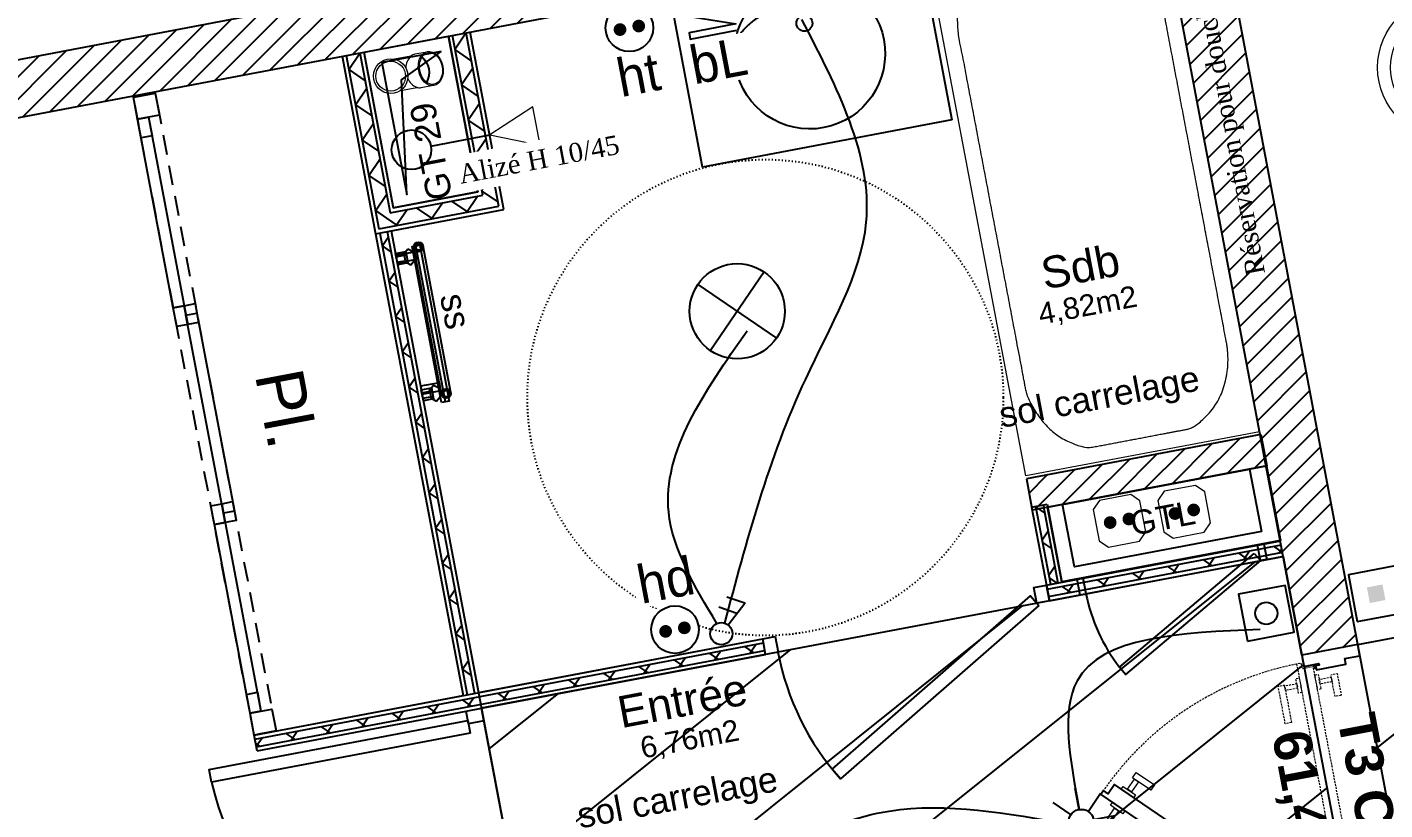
# Model space of a CAD drawing. Header units: centimetres. Extents: x 197412 to 267601, y -375791 to -305433.
# Drawn here: x 215397 to 219676, y -352221 to -349755 of the extents above; entities that cross this region are included whole.
import ezdxf

# ---------------------------------------------------------------- set-up
doc = ezdxf.new("R2010")
doc.units = ezdxf.units.CM
doc.linetypes.add('Style de ligne -16', pattern=[0.192476, 0.123031, -0.069444])
doc.linetypes.add('Style de ligne -5', pattern=[0.20828, 0.069425, -0.138855])
for name, color, linetype in [('3-BAT C-Niveau 0', 250, 'Continuous'), ('prlm-CHAUFF-CONV', 1, 'Continuous'), ('prlm-EAU-CHU', 42, 'Continuous'), ('prlm-GT', 242, 'Continuous'), ('prlm-MOD-PB', 123, 'Continuous'), ('prlm-VMC', 62, 'Continuous')]:
    doc.layers.add(name, color=color, linetype=linetype)
doc.layers.add('FAUX PLAFOND', color=9, linetype='Continuous', lineweight=25)
doc.layers.add('prlm-ELEC-CFO', color=1, linetype='Continuous', lineweight=25)
doc.styles.add('Geneva', font='arial.ttf')
doc.styles.add('Geneva (bold)', font='arialbd.ttf')
doc.styles.add('Helvetica', font='arial.ttf')
doc.styles.add('prlm-elec-cfo', font='comic.ttf', dxfattribs={"height": 12})
doc.styles.add('prlm-vmc', font='pala.ttf', dxfattribs={"height": 14})
doc.styles.get("Standard").update_dxf_attribs({"font": 'ARIALUNI.TTF', "height": 100})
pattern_1 = [(218.65981, (82441.66, 127994.64), (-199.24783, 287.75041), [])]
pattern_2 = [(45, (82627.55, 127994.637), (-31.2347524, 39.0434405), [])]

# ---------------------------------------------------------------- blocks, each defined once
blk = doc.blocks.new('xi.PCHT')
at = {"color": 0, "lineweight": 5}
blk.add_wipeout([(-7.5, -7.5), (7.5, -7.5), (7.5, 7.5), (-7.5, 7.5)], dxfattribs=at).dxf.layer = 'prlm-ELEC-CFO'
at = {"layer": 'prlm-ELEC-CFO', "color": 0, "linetype": 'ByBlock', "lineweight": 5, "const_width": 2}
for points in [[(-4, 0, 1), (-2, 0, 1)], [(2, 0, 1), (4, 0, 1)]]:
    blk.add_lwpolyline(points, format="xyb", close=True, dxfattribs=at)
at = {"layer": 'prlm-ELEC-CFO', "color": 0, "linetype": 'ByBlock', "lineweight": -2}
blk.add_circle((0, 0), 7.5, dxfattribs=at)
blk = doc.blocks.new('xi.PCHD')
at = {"color": 0, "lineweight": 5}
blk.add_wipeout([(-7.5, -7.5), (7.5, -7.5), (7.5, 7.5), (-7.5, 7.5)], dxfattribs=at).dxf.layer = 'prlm-ELEC-CFO'
at = {"layer": 'prlm-ELEC-CFO', "color": 0, "linetype": 'ByBlock', "lineweight": 5, "const_width": 2}
for points in [[(-4, 0, 1), (-2, 0, 1)], [(2, 0, 1), (4, 0, 1)]]:
    blk.add_lwpolyline(points, format="xyb", close=True, dxfattribs=at)
at = {"layer": 'prlm-ELEC-CFO', "color": 0, "linetype": 'ByBlock', "lineweight": -2}
blk.add_circle((0, 0), 7.5, dxfattribs=at)
blk = doc.blocks.new('xi.DA')
at = {"layer": 'prlm-ELEC-CFO', "color": 0}
for points in [[(4.05, 1.39), (-1.17, 4.34)], [(0.61, -1.67), (7.04, 4.05), (1.81, 7.01)]]:
    blk.add_lwpolyline(points, dxfattribs=at)
blk.add_circle((-2, -4), 3.5, dxfattribs=at)
blk = doc.blocks.new('xi.PTCE')
at = {"layer": 'prlm-ELEC-CFO', "color": 0}
for points in [[(-10.61, 10.61), (10.61, -10.61)], [(10.61, 10.61), (-10.61, -10.61)]]:
    blk.add_lwpolyline(points, dxfattribs=at)
at = {"layer": 'prlm-ELEC-CFO', "color": 0, "linetype": 'ByBlock'}
blk.add_circle((0, 0), 15, dxfattribs=at)
blk = doc.blocks.new('xi.BL')
at = {"color": 0, "lineweight": 5}
blk.add_wipeout([(-7.5, -7.5), (7.5, -7.5), (7.5, 7.5), (-7.5, 7.5)], dxfattribs=at).dxf.layer = 'prlm-ELEC-CFO'
at = {"layer": 'prlm-ELEC-CFO', "lineweight": 5}
blk.add_hatch(color=0, dxfattribs=at).paths.add_polyline_path([(-3, 6), (-0.1, 3.7), (0, 0), (7.5, 7.5)])
at = {"layer": 'prlm-ELEC-CFO', "color": 0}
blk.add_lwpolyline([(0.95, 4.23), (-7.5, 0), (7.5, -5.5), (-7.5, -5.5), (-7.5, -7.5), (7.5, -7.5)], dxfattribs=at)
blk = doc.blocks.new('xi.PCGTL')
at = {"layer": 'prlm-ELEC-CFO', "color": 0, "lineweight": 0}
blk.add_lwpolyline([(-7.5, -5), (-5, -7.5), (5, -7.5), (7.5, -5), (7.5, 5), (5, 7.5), (-5, 7.5), (-7.5, 5)], close=True, dxfattribs=at)
at = {"layer": 'prlm-ELEC-CFO', "color": 0, "linetype": 'ByBlock', "lineweight": 5, "const_width": 2}
for points in [[(-4, 0, 1), (-2, 0, 1)], [(2, 0, 1), (4, 0, 1)]]:
    blk.add_lwpolyline(points, format="xyb", close=True, dxfattribs=at)
blk = doc.blocks.new('xi.BSO')
at = {"layer": 'prlm-ELEC-CFO', "lineweight": 5}
blk.add_hatch(color=0, dxfattribs=at).paths.add_polyline_path([(-2.5, -2.5), (2.5, -2.5), (2.5, 2.5), (-2.5, 2.5)])
at = {"layer": 'prlm-ELEC-CFO', "color": 0, "flags": 128}
blk.add_lwpolyline([(-7.5, -7.5), (7.5, -7.5), (7.5, 7.5), (-7.5, 7.5)], close=True, dxfattribs=at)
blk = doc.blocks.new('xi.BP')
at = {"layer": 'prlm-ELEC-CFO', "color": 0, "flags": 128}
blk.add_lwpolyline([(-7.5, -7.5), (7.5, -7.5), (7.5, 7.5), (-7.5, 7.5)], close=True, dxfattribs=at)
at = {"layer": 'prlm-ELEC-CFO', "color": 0}
blk.add_circle((0, 0), 3.5, dxfattribs=at)
blk = doc.blocks.new('xi.SPOT')
at = {"color": 0, "lineweight": 5}
blk.add_wipeout([(-4, 0), (-2.83, -2.83), (0, -4), (2.83, -2.83), (4, 0), (2.83, 2.83), (0, 4), (-2.83, 2.83)], dxfattribs=at).dxf.layer = 'prlm-ELEC-CFO'
at = {"layer": 'prlm-ELEC-CFO', "color": 0, "linetype": 'ByBlock', "lineweight": -2, "flags": 128}
for points in [[(0, 10.88), (0, 4)], [(-7.69, 7.69), (-2.83, 2.83)], [(7.69, 7.69), (2.83, 2.83)], [(-10.88, 0), (-4, 0)], [(4, 0), (10.88, 0)], [(-2.83, -2.83), (-7.69, -7.69)], [(0, -4), (0, -10.88)], [(2.83, -2.83), (7.69, -7.69)]]:
    blk.add_lwpolyline(points, dxfattribs=at)
at = {"layer": 'prlm-ELEC-CFO', "color": 0, "linetype": 'ByBlock', "lineweight": -2}
blk.add_circle((0, 0), 4, dxfattribs=at)
blk = doc.blocks.new('xi.lumD')
at = {"layer": 'prlm-ELEC-CFO', "color": 0, "linetype": 'ByBlock', "lineweight": 13}
for radius in [22.49, 18.39]:
    blk.add_circle((0, 0), radius, dxfattribs=at)
blk = doc.blocks.new('xi.cee1')
at = {"layer": 'prlm-EAU-CHU', "color": 0, "lineweight": 13}
for p, q in [((7.43, 5), (2.17, 5)), ((12.09, 5.34), (8.77, 5.34)), ((2.17, -5), (7.43, -5)), ((8.77, -5.34), (12.09, -5.34))]:
    blk.add_line(p, q, dxfattribs=at)
for radius in [5.45, 4.69]:
    blk.add_circle((0, 0), radius, dxfattribs=at)
for centre, radius, start, end in [((10.09, 0.78), 4.99, 122.4397, 169.5051), ((8.79, 2.49), 2.86, 90.508, 118.9381), ((6.35, 0), 5.87, 317.8112, 42.1667), ((6.14, 0), 6.3, 318.9248, 41.0752), ((10.09, -0.78), 4.99, 190.4949, 237.5603), ((8.79, -2.49), 2.86, 241.0619, 269.492)]:
    blk.add_arc(centre, radius, start, end, dxfattribs=at)
for centre, major_axis, ratio in [((12.84, 0), (0, -5.44), 0.708306), ((12.94, 0), (0, -5.05), 0.707331)]:
    blk.add_ellipse(centre, major_axis=major_axis, ratio=ratio, dxfattribs=at)
blk = doc.blocks.new('xi.be')
at = {"layer": 'prlm-VMC', "color": 0, "linetype": 'ByBlock', "lineweight": 5, "flags": 128}
blk.add_lwpolyline([(-6.17, -15), (6.17, -15), (0, 0)], close=True, dxfattribs=at)
at = {"layer": 'prlm-VMC', "color": 0, "linetype": 'ByBlock', "lineweight": 5}
blk.add_solid([(0, -1), (5.17, -14), (-5.17, -14), (0, -1)], dxfattribs=at)
blk = doc.blocks.new('xi.tsl-050-050')
at = {"layer": 'prlm-CHAUFF-CONV', "linetype": 'ByBlock', "lineweight": -2}
h = blk.add_hatch(color=0, dxfattribs=at)
edge = h.paths.add_edge_path()
edge.add_arc((-23.5, 7.5), 1.5, 0, 360)
edge = h.paths.add_edge_path(flags=17)
edge.add_arc((-23.5, 7.5), 1, 0, 360)
edge = h.paths.add_edge_path()
edge.add_arc((23.5, 7.5), 1.5, 0, 360)
edge = h.paths.add_edge_path(flags=17)
edge.add_arc((23.5, 7.5), 1, 0, 360)
at = {"layer": 'prlm-CHAUFF-CONV', "color": 0, "linetype": 'ByBlock', "lineweight": -2, "flags": 128}
for points in [[(23.5, 9), (-23.5, 9)], [(23.5, 6), (-23.5, 6)]]:
    blk.add_lwpolyline(points, dxfattribs=at)
at = {"layer": 'prlm-CHAUFF-CONV', "color": 0, "linetype": 'ByBlock', "lineweight": -2}
for points in [[(-19.73, 0), (-22.27, 0), (-22.27, 6), (-19.73, 6)], [(19.73, 0), (22.27, 0), (22.27, 6), (19.73, 6)]]:
    blk.add_lwpolyline(points, close=True, dxfattribs=at)
for centre, radius in [((-23.5, 7.5), 1.5), ((23.5, 7.5), 1.5), ((-23.5, 7.5), 1), ((23.5, 7.5), 1)]:
    blk.add_circle(centre, radius, dxfattribs=at)
blk = doc.blocks.new('Baignoire 175x75')
at = {"linetype": 'Continuous', "lineweight": 18, "flags": 128}
blk.add_lwpolyline([(0, 0), (170, 0), (170, -75), (0, -75)], close=True, dxfattribs=at)
at = {"linetype": 'Continuous', "lineweight": 18}
blk.add_ellipse((12.5, -37), major_axis=(2.5, 0), ratio=1, dxfattribs=at)
blk.add_open_spline([(140.1, -5), (146.77, -5), (158.33, -10.35), (165, -19.6), (165, -37.5), (165, -55.4), (158.33, -64.65), (146.77, -70), (85, -70), (23.23, -70), (11.67, -64.65), (5, -55.4), (5, -37.5), (5, -19.6), (11.67, -10.35), (23.23, -5), (83.33, -5), (140.1, -5)], degree=2, knots=[0, 0, 0, 0.017264, 0.034528, 0.051791, 0.150116, 0.16738, 0.184644, 0.201908, 0.504316, 0.52158, 0.538843, 0.556107, 0.654432, 0.671696, 0.68896, 0.706224, 1, 1, 1], dxfattribs=at)
blk = doc.blocks.new('Groupe-186-1')
at = {"linetype": 'Continuous', "flags": 128}
blk.add_lwpolyline([(13586.99, -47804.19), (13508.38, -47819.05), (13498.17, -47765.01), (13576.77, -47750.15)], close=True, dxfattribs=at)
at = {"linetype": 'Continuous'}
for centre, major_axis in [((13542.22, -47783.29), (-4.41, 23.34)), ((13538.43, -47763.81), (-1.47, -0.28)), ((13540.53, -47773.77), (-2.46, -0.46))]:
    blk.add_ellipse(centre, major_axis=major_axis, ratio=1, dxfattribs=at)
blk.add_open_spline([(13519.42, -47778.29), (13524.61, -47770.9), (13539.92, -47767.9), (13553.2, -47765.49), (13561.61, -47770.31)], degree=2, dxfattribs=at)
blk = doc.blocks.new('Groupe-187-1')
at = {"linetype": 'Style de ligne -16', "ltscale": 50.8, "flags": 128}
blk.add_lwpolyline([(13367.11, -47998.02), (13329.06, -47797.07), (13335.93, -47795.77), (13373.99, -47996.72)], close=True, dxfattribs=at)
at = {"linetype": 'Continuous', "flags": 128}
for points in [[(13330.36, -47803.95), (13329.06, -47797.07), (13335.93, -47795.77), (13337.24, -47802.65)], [(13341.61, -47863.38), (13330.36, -47803.95), (13333.8, -47803.3), (13345.05, -47862.73)], [(13331.48, -47809.87), (13330.36, -47803.95), (13333.8, -47803.3), (13334.92, -47809.22)], [(13342.74, -47869.31), (13341.61, -47863.38), (13345.05, -47862.73), (13346.17, -47868.66)], [(13346.17, -47868.66), (13345.05, -47862.73), (13348.49, -47862.08), (13349.61, -47868.01)], [(13357.43, -47928.09), (13345.61, -47865.7), (13349.05, -47865.04), (13360.87, -47927.44)], [(13354.55, -47931.71), (13353.43, -47925.78), (13356.87, -47925.13), (13357.99, -47931.05)], [(13357.99, -47931.05), (13356.87, -47925.13), (13360.31, -47924.48), (13361.43, -47930.4)], [(13365.81, -47991.14), (13354.55, -47931.71), (13357.99, -47931.05), (13369.25, -47990.49)], [(13365.81, -47991.14), (13364.69, -47985.22), (13368.12, -47984.56), (13369.25, -47990.49)], [(13367.11, -47998.02), (13365.81, -47991.14), (13372.69, -47989.84), (13373.99, -47996.72)]]:
    blk.add_lwpolyline(points, close=True, dxfattribs=at)
blk = doc.blocks.new('Groupe-195-1')
at = {"linetype": 'Continuous', "flags": 128}
for points in [[(13684.59, -47933.85), (13625.63, -47945.02), (13621.91, -47925.37), (13680.86, -47914.2)], [(13686.26, -47942.69), (13684.27, -47943.07), (13683.34, -47938.16), (13685.33, -47937.78)], [(13682.34, -47940.78), (13684.27, -47943.07), (13641.74, -47978.92), (13639.82, -47976.61)], [(13627.31, -47953.86), (13629.3, -47953.48), (13628.37, -47948.57), (13626.38, -47948.95)]]:
    blk.add_lwpolyline(points, close=True, dxfattribs=at)
at = {"linetype": 'Continuous'}
blk.add_arc((13684.15, -47942.43), 55.99, 191.3914, 217.656, dxfattribs=at)
at = {"insert": (13642.64, -47927.79), "char_height": 7.565, "attachment_point": 1, "rotation": 10.7236, "line_spacing_factor": 0.834288, "style": 'Helvetica'}
blk.add_mtext('GTL', dxfattribs=at)
at = {"flags": 1}
blk.add_attdef('GTL', (13621.91, -47978.92), '', height=0.018, dxfattribs=at)
blk = doc.blocks.new('Groupe-198-1')
at = {"linetype": 'Continuous'}
for p, q in [((13427.4, -47893.03), (13418.1, -47843.91)), ((13411.85, -47847.3), (13415.3, -47846.65)), ((13412.17, -47849.02), (13415.76, -47848.34)), ((13419.96, -47890.16), (13423.07, -47889.57)), ((13420.29, -47891.88), (13423.81, -47891.21))]:
    blk.add_line(p, q, dxfattribs=at)
at = {"linetype": 'Continuous', "flags": 128}
for points in [[(13412.34, -47849.88), (13411.66, -47846.3), (13414.89, -47845.68), (13415.57, -47849.27)], [(13415.52, -47844.9), (13414.26, -47846.47), (13414.76, -47848.96), (13416.52, -47849.89), (13417.78, -47848.32), (13417.28, -47845.83)], [(13426.19, -47893.26), (13416.89, -47844.13), (13419.3, -47843.68), (13428.61, -47892.8)], [(13420.45, -47892.74), (13419.79, -47889.23), (13422.98, -47888.62), (13423.64, -47892.13)], [(13424.6, -47892.83), (13425.87, -47891.26), (13425.37, -47888.77), (13423.61, -47887.84), (13422.34, -47889.4), (13422.84, -47891.9)]]:
    blk.add_lwpolyline(points, close=True, dxfattribs=at)
at = {"insert": (13434.54, -47863.69), "char_height": 7.993, "width": 24.9991, "attachment_point": 2, "rotation": 280.6809, "line_spacing_factor": 1.060906, "style": 'Geneva'}
blk.add_mtext('ss', dxfattribs=at)

msp = doc.modelspace()

# ---------------------------------------------------------------- hatches: boundary and pattern name
at = {"linetype": 'Continuous'}
h = msp.add_hatch(dxfattribs=at)
h.set_pattern_fill('02_ISOLANT', color=256, scale=10, angle=100.7236, style=0, pattern_type=2)
h.set_pattern_definition([(145.723595, (82441.66, 127994.64), (-45.054865, -66.106423), []), (235.723595, (82441.66, 127994.64), (-66.106423, 45.054865), [])])
h.paths.add_polyline_path([(216833, -350284.3), (216884.4, -350319.3), (216781, -349773.2), (216737.8, -349781.4)])
h = msp.add_hatch(dxfattribs=at)
h.set_pattern_fill('02_ISOLANT', color=256, scale=10, angle=-79.2764, style=0, pattern_type=2)
h.set_pattern_definition([(325.723595, (82441.66, 127994.64), (45.054865, 66.106423), []), (55.723595, (82441.66, 127994.64), (66.106423, -45.054865), [])])
h.paths.add_polyline_path([(216445.6, -349836.2), (216402.4, -349844.4), (216505.9, -350391), (216541, -350339.6)])
h = msp.add_hatch(dxfattribs=at)
h.set_pattern_fill('02_ISOLANT', color=256, scale=10, angle=10.7236, style=0, pattern_type=2)
h.set_pattern_definition([(55.723595, (82441.66, 127994.64), (-66.106423, 45.054865), []), (145.723595, (82441.66, 127994.64), (45.054865, 66.106423), [])])
h.paths.add_polyline_path([(216541, -350339.6), (216505.9, -350391), (216884.4, -350319.3), (216833, -350284.3)])
h = msp.add_hatch(dxfattribs=at)
h.set_pattern_fill('02_ISOLANT', color=256, scale=10, angle=-79.2764, style=0, pattern_type=2)
h.set_pattern_definition([(325.723595, (82441.66, 127994.64), (45.054865, 66.106423), []), (55.723595, (82441.66, 127994.64), (66.106423, -45.054865), [])])
h.paths.add_polyline_path([(216531.9, -350399.3), (216508.3, -350403.8), (216783.9, -351858.9), (216807.5, -351854.5)])
h = msp.add_hatch(dxfattribs=at)
h.set_pattern_fill('MURS MACONNERIE-2', color=256, scale=10, style=0, pattern_type=2)
h.set_pattern_definition([(45, (82627.55, 127994.637), (-31.2347524, 39.0434405), [])])
h.paths.add_polyline_path([(219304.5, -351137.3), (219286, -351039), (218546.6, -351178.7), (218565.1, -351277)])
h = msp.add_hatch(dxfattribs=at)
h.set_pattern_fill('02_ISOLANT', color=256, scale=10, angle=-79.2764, style=0, pattern_type=2)
h.set_pattern_definition([(325.723595, (82441.66, 127994.64), (45.054865, 66.106423), []), (55.723595, (82441.66, 127994.64), (66.106423, -45.054865), [])])
h.paths.add_polyline_path([(218599.5, -351260.3), (218575.9, -351264.8), (218622.5, -351510.7), (218646, -351506.2)])
h = msp.add_hatch(dxfattribs=at)
h.set_pattern_fill('02_ISOLANT', color=256, scale=10, angle=10.7236, style=0, pattern_type=2)
h.set_pattern_definition([(55.723595, (82441.66, 127994.64), (-66.106423, 45.054865), []), (145.723595, (82441.66, 127994.64), (45.054865, 66.106423), [])])
h.paths.add_polyline_path([(218612.1, -351525.9), (218616.6, -351549.5), (219355.1, -351409.6), (219350.7, -351386.1)])
h = msp.add_hatch(dxfattribs=at)
h.set_pattern_fill('02_ISOLANT', color=256, scale=10, angle=10.7236, style=0, pattern_type=2)
h.set_pattern_definition([(55.723595, (82441.66, 127994.64), (-66.106423, 45.054865), []), (145.723595, (82441.66, 127994.64), (45.054865, 66.106423), [])])
h.paths.add_polyline_path([(216115.3, -351998.8), (216119.7, -352022.4), (217722.5, -351718.8), (217718, -351695.3)])
h = msp.add_hatch(dxfattribs=at)
h.set_pattern_fill('02_ISOLANT', color=256, scale=10, angle=100.7237, style=0, pattern_type=2)
h.set_pattern_definition([(145.72374, (82441.66, 127994.64), (-45.054698, -66.106537), []), (235.72374, (82441.66, 127994.64), (-66.106537, 45.054698), [])])
h.paths.add_polyline_path([(216816.8, -351903.6), (216793.2, -351908.1), (216793.2, -351908.1), (216816.8, -351903.6)])
at = {"layer": '3-BAT C-Niveau 0'}
h = msp.add_hatch(dxfattribs=at)
h.set_pattern_fill('MURS MACONNERIE-2', color=256, scale=10, style=0, pattern_type=2)
h.set_pattern_definition(pattern_2)
h.paths.add_polyline_path([(219414.8, -351734.1), (219591.7, -351700.6), (218502.4, -345948.5), (218325.5, -345982)])
h = msp.add_hatch(dxfattribs=at)
h.set_pattern_fill('MURS MACONNERIE-2', color=256, scale=10, style=0, pattern_type=2)
h.set_pattern_definition(pattern_2)
h.paths.add_polyline_path([(212104.9, -350475), (212138.4, -350651.9), (218967.4, -349358.6), (218933.9, -349181.8)])
at = {"layer": 'FAUX PLAFOND'}
h = msp.add_hatch(dxfattribs=at)
h.set_pattern_fill('BA 13', color=256, scale=10, style=0, pattern_type=2)
h.set_pattern_definition(pattern_1)
h.paths.add_polyline_path([(219355.7, -351422.9), (219870, -354135.6), (218494.5, -354396.1), (218249.2, -353100.1), (218190.7, -353060.3), (218607.6, -355262.2), (217505.6, -355470.9), (217468.4, -355274.4), (216807.6, -355399.5), (216621.7, -354418), (217282.5, -354292.9), (216829.5, -351900.6), (216829.4, -351900.3)])
h = msp.add_hatch(dxfattribs=at)
h.set_pattern_fill('BA 13', color=256, scale=10, style=0, pattern_type=2)
h.set_pattern_definition(pattern_1)
h.paths.add_polyline_path([(220809.9, -351469.9), (221089.6, -352946.5), (219870.9, -353177.3), (219591.2, -351700.7)])

# ---------------------------------------------------------------- linework, layer by layer
at = {"linetype": 'Continuous'}
for p, q in [((216817.8, -350273.9), (216725, -349783.9)), ((216833, -350284.3), (216737.8, -349781.4)), ((216833, -350284.3), (216737.8, -349781.4)), ((216884.4, -350319.3), (216781, -349773.2)), ((216884.4, -350319.3), (216781, -349773.2)), ((216402.4, -349844.4), (216505.9, -350391)), ((216402.4, -349844.4), (216505.9, -350391)), ((216445.6, -349836.2), (216541, -350339.6)), ((216445.6, -349836.2), (216541, -350339.6)), ((216458.4, -349833.8), (216551.3, -350324.4)), ((216541, -350339.6), (216833, -350284.3)), ((216541, -350339.6), (216833, -350284.3)), ((216551.3, -350324.4), (216817.8, -350273.9)), ((216505.9, -350391), (216884.4, -350319.3)), ((216505.9, -350391), (216884.4, -350319.3)), ((216508.3, -350403.8), (216783.9, -351858.9)), ((216508.3, -350403.8), (216783.9, -351858.9)), ((216531.9, -350399.3), (216807.5, -351854.5)), ((216531.9, -350399.3), (216807.5, -351854.5)), ((216544.7, -350396.9), (216820.3, -351852)), ((219286, -351039), (218546.6, -351178.7)), ((219286, -351039), (219304.5, -351137.3)), ((219304.5, -351137.3), (218565.1, -351277)), ((218546.6, -351178.7), (218565.1, -351277)), ((218575.9, -351264.8), (218622.5, -351510.7)), ((218575.9, -351264.8), (218622.5, -351510.7)), ((218599.5, -351260.3), (218646, -351506.2)), ((218599.5, -351260.3), (218646, -351506.2)), ((218612.2, -351257.9), (218658.8, -351503.8)), ((218609.7, -351513.2), (219348.2, -351373.3)), ((218612.1, -351525.9), (219350.7, -351386.1)), ((218612.1, -351525.9), (219350.7, -351386.1)), ((218616.6, -351549.5), (219355.1, -351409.6)), ((218616.6, -351549.5), (219355.1, -351409.6)), ((216112.8, -351986), (217715.6, -351682.5)), ((216115.3, -351998.8), (217718, -351695.3)), ((216115.3, -351998.8), (217718, -351695.3)), ((216970.3, -352644.1), (216785.8, -351670)), ((216119.7, -352022.4), (217722.5, -351718.8)), ((216119.7, -352022.4), (217722.5, -351718.8)), ((216793.2, -351908.1), (216793.2, -351908.1)), ((216793.2, -351908.1), (216793.2, -351908.1)), ((216816.8, -351903.6), (216816.8, -351903.6)), ((216816.8, -351903.6), (216816.8, -351903.6)), ((216829.6, -351901.2), (216829.6, -351901.2))]:
    msp.add_line(p, q, dxfattribs=at)
at = {"linetype": 'Continuous', "lineweight": 25}
for p, q in [((216817.8, -350273.9), (216725, -349783.9)), ((216899.6, -350329.7), (216793.8, -349770.8)), ((216389.6, -349846.8), (216495.6, -350406.2)), ((216458.4, -349833.8), (216551.3, -350324.4)), ((216551.3, -350324.4), (216817.8, -350273.9)), ((216495.6, -350406.2), (216899.6, -350329.7)), ((216495.6, -350406.2), (216771.1, -351861.3)), ((216544.7, -350396.9), (216820.3, -351852)), ((218563.1, -351267.2), (218612.2, -351257.9)), ((218563.1, -351267.2), (218609.7, -351513.1)), ((218612.2, -351257.9), (218658.8, -351503.8)), ((218609.7, -351513.2), (219348.2, -351373.3)), ((218619, -351562.3), (219357.6, -351422.4)), ((218609.7, -351513.1), (218658.8, -351503.8)), ((218619, -351562.3), (218609.7, -351513.2)), ((216820.3, -351852), (217715.6, -351682.5)), ((217724.9, -351731.6), (217715.6, -351682.5)), ((216829.6, -351901.2), (217724.9, -351731.6)), ((216112.8, -351986), (216771.1, -351861.3)), ((216122.2, -352035.1), (216780.5, -351910.5)), ((216780.5, -351910.5), (216829.6, -351901.2)), ((216780.5, -351910.5), (216780.5, -351910.5)), ((216829.6, -351901.2), (216829.6, -351901.2)), ((216122.2, -352035.1), (216112.8, -351986))]:
    msp.add_line(p, q, dxfattribs=at)
at = {"linetype": 'Continuous', "lineweight": 18}
for p, q in [((219286, -351039), (218546.6, -351178.7)), ((219304.5, -351137.3), (218565.1, -351277))]:
    msp.add_line(p, q, dxfattribs=at)
at = {"linetype": 'Continuous', "flags": 128}
for points in [[(216702.6, -349831.4), (216515.3, -349866.9), (216594.1, -350282.8), (216577.4, -349920.6)], [(218619, -351562.3), (218579.7, -351569.7), (218570.4, -351520.6), (218609.7, -351513.2)], [(218586.3, -351577.3), (217961, -352123.1), (217934.7, -352092.9), (218560, -351547.1)], [(217764.2, -351724.2), (217724.9, -351731.6), (217715.6, -351682.5), (217754.9, -351675)], [(219414.4, -351734.2), (219421, -351769.2), (219468.2, -351760.3), (219469.2, -351765.1), (219458.3, -351767.2), (219460.7, -351780), (219554, -351762.3), (219550.7, -351744.7), (219597.8, -351735.7), (219591.2, -351700.7)], [(216787.9, -351949.8), (216780.5, -351910.5), (216829.6, -351901.2), (216837, -351940.5)], [(216793.5, -351979.2), (215978, -352133.7), (215970.5, -352094.4), (216786, -351939.9)], [(219571.3, -352711.5), (219579.7, -352699.1), (219565, -352689.1), (219584.7, -352660.2), (218823.9, -352141.7), (218804.2, -352170.6), (218789.5, -352160.6), (218781.1, -352173)]]:
    msp.add_lwpolyline(points, close=True, dxfattribs=at)
at = {"linetype": 'Style de ligne -16', "lineweight": 18, "ltscale": 50.8, "flags": 128}
for points in [[(219576.3, -352701.7), (219591, -352698.9), (219587.7, -352681.5), (219622.1, -352674.9), (219450.8, -351770.3), (219416.4, -351776.9), (219413.1, -351759.4), (219398.4, -351762.2)], [(219475.2, -351840.5), (219464.5, -351842.6), (219455.7, -351796.4), (219466.4, -351794.4)], [(219539.1, -351860.5), (219519.5, -351864.2), (219506.4, -351795.4), (219526.1, -351791.7)], [(219382.3, -351946.2), (219362.6, -351949.9), (219340.3, -351832), (219360, -351828.3)], [(219401.7, -351838.2), (219363.2, -351845.4), (219360.5, -351830.7), (219398.9, -351823.4)], [(219415.3, -351851.9), (219404.7, -351853.9), (219395.9, -351807.7), (219406.6, -351805.7)], [(219510.6, -351817.5), (219472.2, -351824.8), (219469.4, -351810.1), (219507.8, -351802.8)]]:
    msp.add_lwpolyline(points, close=True, dxfattribs=at)
at = {"linetype": 'Continuous', "lineweight": 18, "flags": 128}
for points in [[(219467.4, -351761.2), (219452.6, -351764), (219451.5, -351765.6), (219452.8, -351772.3), (219457.7, -351775.7), (219458.9, -351775.4), (219457.2, -351766.4), (219468, -351764.3)], [(218899.6, -352132.7), (218877.6, -352165.1), (218865.2, -352156.6), (218887.2, -352124.3)], [(218950.1, -352142.9), (218938.9, -352159.5), (218881, -352120.1), (218892.3, -352103.5)], [(218890.8, -352174.1), (218884.7, -352183.1), (218845.8, -352156.6), (218852, -352147.6)], [(218802.7, -352248.2), (218824.8, -352215.9), (218837.2, -352224.3), (218815.1, -352256.7)], [(218811.6, -352206.9), (218817.7, -352197.9), (218856.5, -352224.4), (218850.4, -352233.4)]]:
    msp.add_lwpolyline(points, close=True, dxfattribs=at)
at = {"linetype": 'Style de ligne -5', "ltscale": 50.8}
msp.add_circle((217723.9, -350922.2), 750, dxfattribs=at)
at = {"linetype": 'Continuous'}
for centre, start, end in [((218579.7, -351569.7), 190.7236, 221.8067), ((216787.9, -351949.8), 192.7934, 280.7237)]:
    msp.add_arc(centre, 830.5, start, end, dxfattribs=at)
at = {"linetype": 'Style de ligne -16', "lineweight": 18, "ltscale": 50.8}
msp.add_arc((219585.6, -352712.7), 968.8, 101.1435, 145.2564, dxfattribs=at)
at = {"layer": '3-BAT C-Niveau 0'}
for p, q in [((219591.7, -351700.6), (218502.4, -345948.5)), ((219591.7, -351700.6), (218502.4, -345948.5)), ((219414.8, -351734.1), (218325.5, -345982)), ((212104.9, -350475), (218933.9, -349181.8)), ((212104.9, -350475), (218933.9, -349181.8)), ((219414.8, -351734.1), (218945, -349253.1)), ((212138.4, -350651.9), (218967.4, -349358.6)), ((212138.4, -350651.9), (218967.4, -349358.6)), ((219591.7, -351700.6), (219414.8, -351734.1))]:
    msp.add_line(p, q, dxfattribs=at)
at = {"layer": '3-BAT C-Niveau 0', "ltscale": 50.8}
msp.add_line((216829.4, -351900.3), (219355.7, -351422.9), dxfattribs=at)
at = {"layer": '3-BAT C-Niveau 0', "ltscale": 50.8, "flags": 128}
msp.add_lwpolyline([(219355.7, -351422.9), (219870, -354135.6), (218494.5, -354396.1), (218249.2, -353100.1), (218190.7, -353060.3), (218607.6, -355262.2), (217505.6, -355470.9), (217468.4, -355274.4), (216807.6, -355399.5), (216621.7, -354418), (217282.5, -354292.9), (216829.5, -351900.6)], dxfattribs=at)
msp.add_lwpolyline([(220809.9, -351469.9), (221089.6, -352946.5), (219870.9, -353177.3), (219591.2, -351700.7)], close=True, dxfattribs=at)
at = {"layer": 'prlm-ELEC-CFO'}
msp.add_lwpolyline([(218613.5, -351268.1), (219303.1, -351137.5), (219347.6, -351372.7), (218658.1, -351503.3)], close=True, dxfattribs=at)
for points in [[(217596.1, -351633.3), (217851.3, -350864), (218042, -350370.1), (217838.7, -349730.4)], [(219283.9, -351653.1), (218706.3, -351815.3), (218713, -352220.1)], [(216645.3, -353087.4), (216217.5, -352698.4), (214678.1, -352707.3), (214443.4, -351954.2)], [(217527.8, -352485.2), (218114.3, -352225.2), (218680.1, -352267)]]:
    msp.add_spline(points, degree=3, dxfattribs=at)
at = {"layer": 'prlm-GT', "ltscale": 50}
msp.add_lwpolyline([(216459, -349833.7), (216724.9, -349783.3), (216817.8, -350273.9), (216551.9, -350324.3)], close=True, dxfattribs=at)
at = {"layer": 'prlm-VMC'}
msp.add_lwpolyline([(216670, -350129.7), (216855.1, -350094.7)], dxfattribs=at)
msp.add_circle((216608.6, -350141.4), 62.5, dxfattribs=at)

# ---------------------------------------------------------------- block references
at = {"xscale": 10, "yscale": 10, "zscale": 10, "rotation": 280.723594743867}
msp.add_blockref('Baignoire 175x75', (218965.1, -349359.4), dxfattribs=at)
at = {"xscale": 10, "yscale": 10, "zscale": 10}
for name in ['Groupe-186-1', 'Groupe-187-1', 'Groupe-198-1', 'Groupe-195-1']:
    msp.add_blockref(name, (82441.7, 127994.6), dxfattribs=at)
at = {"layer": 'prlm-CHAUFF-CONV', "xscale": 10, "yscale": 10, "zscale": 10, "rotation": 280.7235947438919}
msp.add_blockref('xi.tsl-050-050', (216600.7, -350692.6), dxfattribs=at)
at = {"layer": 'prlm-EAU-CHU', "xscale": 10, "yscale": 10, "zscale": 10, "rotation": 10.72360141139303}
msp.add_blockref('xi.cee1', (216543, -349909.4), dxfattribs=at)
at = {"layer": 'prlm-ELEC-CFO', "xscale": 10, "yscale": 10, "zscale": 10, "rotation": 10.72360141139323}
for name, p in [('xi.lumD', (219878.4, -349882.3)), ('xi.PTCE', (217635.3, -350650.2)), ('xi.PCGTL', (219044.4, -351282)), ('xi.PCGTL', (218840.2, -351310.5)), ('xi.BSO', (219649.1, -351540.4)), ('xi.BP', (219302.8, -351601.9))]:
    msp.add_blockref(name, p, dxfattribs=at)
at = {"layer": 'prlm-VMC', "xscale": 10, "yscale": 10, "zscale": 10, "rotation": 100.7236014113927}
msp.add_blockref('xi.be', (216855.1, -350094.7), dxfattribs=at)

# ---------------------------------------------------------------- texts
at = {"attachment_point": 2, "line_spacing_factor": 0.834288, "style": 'Helvetica'}
for s, insert, char_height, rotation in [('Sdb\\P{\\H0.6752x;4,82m2}\\P', (218707.3, -350460.7), 100, 10.7236), ('Pl.\\P', (216286.3, -350943), 151.31, 280.7236), ('sol carrelage', (218768.7, -350879.6), 80, 10.7236), ('Entrée\\P{\\H0.6752x;6,76m2}\\P', (217453.1, -351827.7), 100, 10.7236), ('sol carrelage', (217439.1, -352142.1), 80, 10.7236)]:
    msp.add_mtext(s, dxfattribs=dict(at, insert=insert, char_height=char_height, rotation=rotation))
at = {"layer": '3-BAT C-Niveau 0'}
for s, insert, char_height, attachment_point, rotation, line_spacing_factor, style in [('GT 29', (216659.6, -350306.7), 80, 1, 100.7236, 0.25, 'Helvetica'), ('T3 C 013\\P61,49m2', (219531.7, -352280.5), 120, 5, 280.7236, 1.060906, 'Geneva (bold)')]:
    msp.add_mtext(s, dxfattribs=dict(at, insert=insert, char_height=char_height, attachment_point=attachment_point, rotation=rotation, line_spacing_factor=line_spacing_factor, style=style))
at = {"layer": 'prlm-MOD-PB', "insert": (219240.4, -350541.8), "char_height": 60, "width": 1403.781, "attachment_point": 1, "rotation": 100.7236, "style": 'prlm-vmc'}
msp.add_mtext('Réservation pour douche PMR', dxfattribs=at)

# ---------------------------------------------------------------- next in the draw order: block references
at = {"layer": 'prlm-ELEC-CFO', "xscale": 10, "yscale": 10, "zscale": 10, "rotation": 10.72360141139323}
msp.add_blockref('xi.SPOT', (218719.4, -352259.6), dxfattribs=at)

# ---------------------------------------------------------------- next in the draw order: texts
at = {"layer": 'prlm-ELEC-CFO', "char_height": 120, "attachment_point": 5, "rotation": 10.7236, "line_spacing_factor": 0.8, "style": 'prlm-elec-cfo', "bg_fill": 3, "box_fill_scale": 1.1, "bg_fill_color": 256, "bg_fill_transparency": 0}
for s, insert in [('bL', (217576.4, -349861)), ('ht', (217323.5, -349905.2)), ('hd', (217409.6, -351497.9))]:
    msp.add_mtext(s, dxfattribs=dict(at, insert=insert))
at = {"layer": 'prlm-VMC', "ltscale": 25, "insert": (217010.4, -350172), "char_height": 60, "width": 586.147, "attachment_point": 5, "rotation": 10.7236, "line_spacing_factor": 0.8, "style": 'prlm-vmc', "bg_fill": 2}
msp.add_mtext('Alizé H 10/45', dxfattribs=at)

# ---------------------------------------------------------------- next in the draw order: block references
at = {"layer": 'prlm-ELEC-CFO', "xscale": 10, "yscale": 10, "zscale": 10, "rotation": 10.72360141139323}
for name, p in [('xi.BL', (217546.8, -349704.9)), ('xi.PCHT', (217295.4, -349757.1)), ('xi.PCHD', (217439.1, -351653.4))]:
    msp.add_blockref(name, p, dxfattribs=at)

# ---------------------------------------------------------------- next in the draw order: linework, layer by layer
at = {"layer": 'prlm-ELEC-CFO'}
msp.add_spline([(217571.2, -351634.4), (217419.2, -351283.4), (217666.3, -350711.5)], degree=3, dxfattribs=at)

# ---------------------------------------------------------------- next in the draw order: block references
at = {"layer": 'prlm-ELEC-CFO', "xscale": 10, "yscale": 10, "zscale": 10, "rotation": 10.72360141139323}
msp.add_blockref('xi.DA', (217597.3, -351623.4), dxfattribs=at)

doc.saveas('drawing.dxf')
